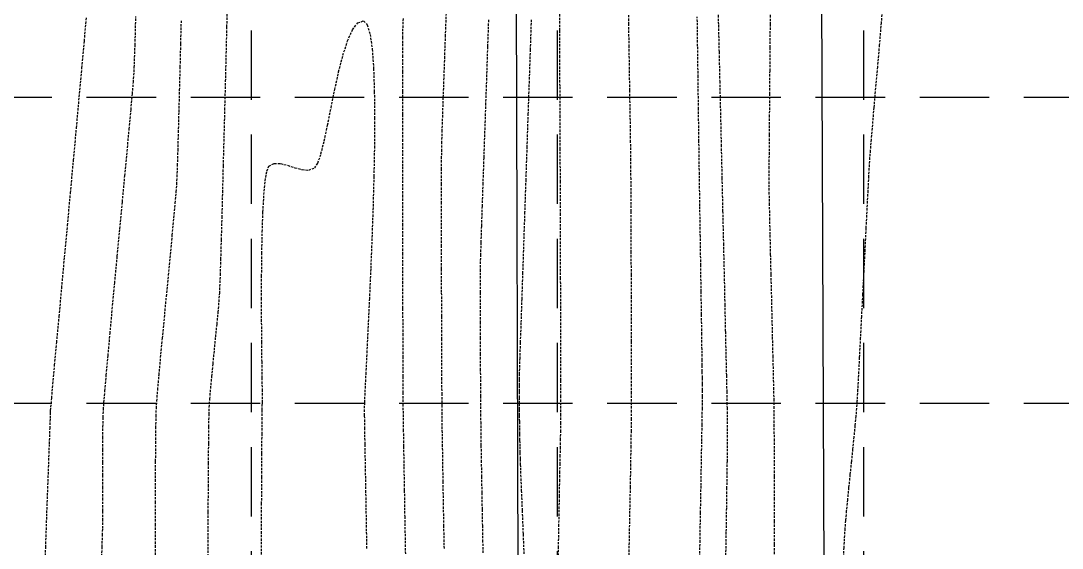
# Model space of a CAD drawing. Header units: inches. Extents: x 7994 to 10114, y 11164 to 12491.
# Drawn here: x 9889.2 to 10001.7, y 12208.6 to 12265.6 of the extents above; entities that cross this region are included whole.
import ezdxf

# ---------------------------------------------------------------- set-up
doc = ezdxf.new("R2010")
doc.units = ezdxf.units.IN
doc.header["$MEASUREMENT"] = 0
doc.linetypes.add('HIDDEN', pattern=[0.375, 0.25, -0.125])
doc.linetypes.add('x4227topo$0$HIDDEN', pattern=[0.375, 0.25, -0.125])
for name, color, linetype in [('CONTOURS', 43, 'x4227topo$0$HIDDEN'), ('GRID', 254, 'HIDDEN'), ('x4227 lots$0$p-row', 5, 'Continuous'), ('x4227topo$0$C-ROAD', 12, 'Continuous')]:
    doc.layers.add(name, color=color, linetype=linetype)

msp = doc.modelspace()

# ---------------------------------------------------------------- linework, layer by layer
at = {"layer": 'CONTOURS', "color": 43}
for p, q in [((9911.48, 12264.9, 1235), (9911.55, 12267.57, 1235)), ((9954.89, 12265.18, 1237), (9954.86, 12267.57, 1237)), ((9964.51, 12267.65, 1236), (9964.57, 12265.09, 1236)), ((9970.17, 12267.65, 1237), (9970.15, 12265.19, 1237)), ((9982.36, 12267.72, 1238), (9982.15, 12265.35, 1238)), ((9935.15, 12266.36, 1236), (9935.06, 12264.01, 1236)), ((9947.44, 12264.51, 1238), (9947.43, 12267.04, 1238)), ((9896.08, 12263.37, 1238), (9896.31, 12265.92, 1238)), ((9901.6, 12264.42, 1237), (9901.64, 12266.03, 1237)), ((9906.5, 12263.08, 1236), (9906.56, 12265.55, 1236)), ((9925.04, 12264.58, 1234), (9925.62, 12265.34, 1234)), ((9925.62, 12265.34, 1234), (9926.25, 12265.55, 1234)), ((9926.25, 12265.55, 1234), (9926.64, 12265.13, 1234)), ((9926.64, 12265.13, 1234), (9926.95, 12264.09, 1234)), ((9930.5, 12265.81, 1235), (9930.46, 12264.7, 1235)), ((9939.73, 12265.65, 1237), (9939.63, 12262.74, 1237)), ((9944.34, 12265.66, 1238), (9944.24, 12262.45, 1238)), ((9954.93, 12262.75, 1237), (9954.89, 12265.18, 1237)), ((9962.33, 12262.83, 1236), (9962.29, 12265.99, 1236)), ((9964.57, 12265.09, 1236), (9964.64, 12262.19, 1236)), ((9970.15, 12265.19, 1237), (9970.13, 12262.67, 1237)), ((9982.15, 12265.35, 1238), (9981.95, 12262.94, 1238)), ((9901.56, 12262.93, 1237), (9901.6, 12264.42, 1237)), ((9911.41, 12262.02, 1235), (9911.48, 12264.9, 1235)), ((9924.51, 12263.38, 1234), (9925.04, 12264.58, 1234)), ((9926.95, 12264.09, 1234), (9927.17, 12262.48, 1234)), ((9930.46, 12264.7, 1235), (9930.44, 12263.78, 1235)), ((9935.06, 12264.01, 1236), (9934.98, 12261.67, 1236)), ((9947.45, 12261.64, 1238), (9947.44, 12264.51, 1238)), ((9895.82, 12260.48, 1238), (9896.08, 12263.37, 1238)), ((9901.51, 12261.6, 1237), (9901.56, 12262.93, 1237)), ((9906.44, 12260.56, 1236), (9906.5, 12263.08, 1236)), ((9924.01, 12261.83, 1234), (9924.51, 12263.38, 1234)), ((9930.44, 12263.05, 1235), (9930.43, 12261.79, 1235)), ((9930.44, 12263.78, 1235), (9930.44, 12263.05, 1235)), ((9939.63, 12262.74, 1237), (9939.53, 12259.72, 1237)), ((9954.97, 12260.35, 1237), (9954.93, 12262.75, 1237)), ((9962.38, 12259.49, 1236), (9962.33, 12262.83, 1236)), ((9970.13, 12262.67, 1237), (9970.11, 12260.15, 1237)), ((9981.95, 12262.94, 1238), (9981.74, 12260.57, 1238)), ((9901.47, 12260.5, 1237), (9901.51, 12261.6, 1237)), ((9911.34, 12259.02, 1235), (9911.41, 12262.02, 1235)), ((9923.55, 12260.04, 1234), (9924.01, 12261.83, 1234)), ((9927.17, 12262.48, 1234), (9927.32, 12260.39, 1234)), ((9930.43, 12261.79, 1235), (9930.43, 12260.05, 1235)), ((9934.98, 12261.67, 1236), (9934.9, 12259.39, 1236)), ((9944.24, 12262.45, 1238), (9944.12, 12259.05, 1238)), ((9947.46, 12258.51, 1238), (9947.45, 12261.64, 1238)), ((9964.64, 12262.19, 1236), (9964.71, 12259.03, 1236)), ((9895.53, 12257.33, 1238), (9895.82, 12260.48, 1238)), ((9901.43, 12259.67, 1237), (9901.47, 12260.5, 1237)), ((9906.37, 12258.08, 1236), (9906.44, 12260.56, 1236)), ((9981.74, 12260.57, 1238), (9981.54, 12258.3, 1238)), ((9901.38, 12258.92, 1237), (9901.43, 12259.67, 1237)), ((9923.13, 12258.12, 1234), (9923.55, 12260.04, 1234)), ((9927.32, 12260.39, 1234), (9927.4, 12257.89, 1234)), ((9930.43, 12260.05, 1235), (9930.43, 12257.92, 1235)), ((9934.9, 12259.39, 1236), (9934.82, 12257.26, 1236)), ((9939.53, 12259.72, 1237), (9939.42, 12256.67, 1237)), ((9955, 12258.06, 1237), (9954.97, 12260.35, 1237)), ((9962.42, 12256.03, 1236), (9962.38, 12259.49, 1236)), ((9970.11, 12260.15, 1237), (9970.09, 12257.7, 1237)), ((9901.27, 12257.66, 1237), (9901.38, 12258.92, 1237)), ((9911.26, 12255.95, 1235), (9911.34, 12259.02, 1235)), ((9944.12, 12259.05, 1238), (9944, 12255.53, 1238)), ((9947.48, 12255.17, 1238), (9947.46, 12258.51, 1238)), ((9964.71, 12259.03, 1236), (9964.79, 12255.65, 1236)), ((9981.54, 12258.3, 1238), (9981.36, 12256.19, 1238)), ((9895.23, 12253.99, 1238), (9895.53, 12257.33, 1238)), ((9901.12, 12255.95, 1237), (9901.27, 12257.66, 1237)), ((9906.31, 12255.71, 1236), (9906.37, 12258.08, 1236)), ((9922.73, 12256.17, 1234), (9923.13, 12258.12, 1234)), ((9927.4, 12257.89, 1234), (9927.43, 12255.07, 1234)), ((9930.43, 12257.92, 1235), (9930.43, 12255.45, 1235)), ((9934.82, 12257.26, 1236), (9934.76, 12255.35, 1236)), ((9955.04, 12255.93, 1237), (9955, 12258.06, 1237)), ((9970.09, 12257.7, 1237), (9970.07, 12255.37, 1237)), ((9900.92, 12253.86, 1237), (9901.12, 12255.95, 1237)), ((9911.18, 12252.88, 1235), (9911.26, 12255.95, 1235)), ((9922.35, 12254.29, 1234), (9922.73, 12256.17, 1234)), ((9939.42, 12256.67, 1237), (9939.32, 12253.65, 1237)), ((9955.07, 12254.04, 1237), (9955.04, 12255.93, 1237)), ((9962.47, 12252.51, 1236), (9962.42, 12256.03, 1236)), ((9981.36, 12256.19, 1238), (9981.2, 12254.32, 1238)), ((9906.25, 12253.52, 1236), (9906.31, 12255.71, 1236)), ((9927.43, 12255.07, 1234), (9927.41, 12252, 1234)), ((9930.43, 12255.45, 1235), (9930.43, 12252.72, 1235)), ((9934.76, 12255.35, 1236), (9934.7, 12253.73, 1236)), ((9944, 12255.53, 1238), (9943.88, 12251.95, 1238)), ((9947.49, 12251.7, 1238), (9947.48, 12255.17, 1238)), ((9964.79, 12255.65, 1236), (9964.87, 12252.15, 1236)), ((9970.07, 12255.37, 1237), (9970.05, 12253.23, 1237)), ((9894.91, 12250.52, 1238), (9895.23, 12253.99, 1238)), ((9900.7, 12251.46, 1237), (9900.92, 12253.86, 1237)), ((9921.99, 12252.6, 1234), (9922.35, 12254.29, 1234)), ((9934.7, 12253.73, 1236), (9934.67, 12252.48, 1236)), ((9955.09, 12252.46, 1237), (9955.07, 12254.04, 1237)), ((9981.2, 12254.32, 1238), (9981.07, 12252.75, 1238)), ((9906.2, 12251.57, 1236), (9906.25, 12253.52, 1236)), ((9911.1, 12249.88, 1235), (9911.18, 12252.88, 1235)), ((9921.64, 12251.19, 1234), (9921.99, 12252.6, 1234)), ((9930.43, 12252.72, 1235), (9930.44, 12249.79, 1235)), ((9939.32, 12253.65, 1237), (9939.22, 12250.74, 1237)), ((9970.05, 12253.23, 1237), (9970.04, 12251.34, 1237)), ((9981.07, 12252.75, 1238), (9980.97, 12251.55, 1238)), ((9900.45, 12248.82, 1237), (9900.7, 12251.46, 1237)), ((9906.15, 12249.94, 1236), (9906.2, 12251.57, 1236)), ((9927.41, 12252, 1234), (9927.35, 12248.75, 1234)), ((9934.65, 12251.67, 1236), (9934.64, 12250.87, 1236)), ((9934.67, 12252.48, 1236), (9934.65, 12251.67, 1236)), ((9943.88, 12251.95, 1238), (9943.76, 12248.38, 1238)), ((9947.5, 12248.15, 1238), (9947.49, 12251.7, 1238)), ((9955.11, 12251.24, 1237), (9955.09, 12252.46, 1237)), ((9962.52, 12249, 1236), (9962.47, 12252.51, 1236)), ((9964.87, 12252.15, 1236), (9964.95, 12248.57, 1236)), ((9980.97, 12251.55, 1238), (9980.91, 12250.78, 1238)), ((9894.58, 12246.98, 1238), (9894.91, 12250.52, 1238)), ((9921.3, 12250.18, 1234), (9921.64, 12251.19, 1234)), ((9934.64, 12250.87, 1236), (9934.64, 12249.61, 1236)), ((9939.22, 12250.74, 1237), (9939.12, 12248.01, 1237)), ((9955.12, 12250.47, 1237), (9955.11, 12251.24, 1237)), ((9955.12, 12249.69, 1237), (9955.12, 12250.47, 1237)), ((9970.04, 12251.34, 1237), (9970.03, 12249.77, 1237)), ((9980.91, 12250.78, 1238), (9980.86, 12250, 1238)), ((9906.1, 12248.69, 1236), (9906.15, 12249.94, 1236)), ((9911.03, 12247, 1235), (9911.1, 12249.88, 1235)), ((9915.61, 12248.27, 1234), (9915.79, 12249.33, 1234)), ((9915.79, 12249.33, 1234), (9916.01, 12249.85, 1234)), ((9916.01, 12249.85, 1234), (9916.59, 12250.14, 1234)), ((9916.59, 12250.14, 1234), (9917.28, 12250.14, 1234)), ((9917.28, 12250.14, 1234), (9918.04, 12249.95, 1234)), ((9918.04, 12249.95, 1234), (9918.82, 12249.69, 1234)), ((9918.82, 12249.69, 1234), (9919.6, 12249.48, 1234)), ((9919.6, 12249.48, 1234), (9920.32, 12249.43, 1234)), ((9920.32, 12249.43, 1234), (9920.96, 12249.66, 1234)), ((9920.96, 12249.66, 1234), (9921.3, 12250.18, 1234)), ((9930.44, 12249.79, 1235), (9930.44, 12246.73, 1235)), ((9934.64, 12249.61, 1236), (9934.63, 12247.94, 1236)), ((9955.13, 12248.47, 1237), (9955.12, 12249.69, 1237)), ((9970.03, 12249.77, 1237), (9970.02, 12248.59, 1237)), ((9980.86, 12250, 1238), (9980.79, 12248.78, 1238)), ((9900.19, 12246.01, 1237), (9900.45, 12248.82, 1237)), ((9906.07, 12247.91, 1236), (9906.1, 12248.69, 1236)), ((9915.48, 12246.78, 1234), (9915.61, 12248.27, 1234)), ((9927.35, 12248.75, 1234), (9927.26, 12245.4, 1234)), ((9943.76, 12248.38, 1238), (9943.64, 12244.88, 1238)), ((9947.51, 12244.6, 1238), (9947.5, 12248.15, 1238)), ((9955.14, 12246.87, 1237), (9955.13, 12248.47, 1237)), ((9962.57, 12245.56, 1236), (9962.52, 12249, 1236)), ((9964.95, 12248.57, 1236), (9965.03, 12244.99, 1236)), ((9970.02, 12248.59, 1237), (9970.02, 12247.84, 1237)), ((9980.79, 12248.78, 1238), (9980.71, 12247.19, 1238)), ((9894.26, 12243.46, 1238), (9894.58, 12246.98, 1238)), ((9905.9, 12245.87, 1236), (9906.01, 12247.1, 1236)), ((9906.01, 12247.1, 1236), (9906.07, 12247.91, 1236)), ((9910.96, 12244.33, 1235), (9911.03, 12247, 1235)), ((9934.63, 12247.94, 1236), (9934.63, 12245.95, 1236)), ((9939.12, 12248.01, 1237), (9939.04, 12245.53, 1237)), ((9970.02, 12247.84, 1237), (9970.03, 12247.04, 1237)), ((9970.03, 12247.04, 1237), (9970.06, 12245.82, 1237)), ((9980.71, 12247.19, 1238), (9980.61, 12245.3, 1238)), ((9899.92, 12243.1, 1237), (9900.19, 12246.01, 1237)), ((9905.76, 12244.28, 1236), (9905.9, 12245.87, 1236)), ((9915.37, 12244.92, 1234), (9915.48, 12246.78, 1234)), ((9930.44, 12246.73, 1235), (9930.45, 12243.59, 1235)), ((9934.63, 12245.95, 1236), (9934.63, 12243.7, 1236)), ((9955.15, 12244.97, 1237), (9955.14, 12246.87, 1237)), ((9970.06, 12245.82, 1237), (9970.09, 12244.24, 1237)), ((9915.3, 12242.77, 1234), (9915.37, 12244.92, 1234)), ((9927.26, 12245.4, 1234), (9927.14, 12242.04, 1234)), ((9939.04, 12245.53, 1237), (9938.97, 12243.37, 1237)), ((9943.64, 12244.88, 1238), (9943.53, 12241.52, 1238)), ((9955.15, 12242.83, 1237), (9955.15, 12244.97, 1237)), ((9962.62, 12242.26, 1236), (9962.57, 12245.56, 1236)), ((9965.03, 12244.99, 1236), (9965.11, 12241.48, 1236)), ((9980.61, 12245.3, 1238), (9980.5, 12243.17, 1238)), ((9905.58, 12242.41, 1236), (9905.76, 12244.28, 1236)), ((9910.89, 12241.91, 1235), (9910.96, 12244.33, 1235)), ((9930.45, 12243.59, 1235), (9930.45, 12240.46, 1235)), ((9934.63, 12243.7, 1236), (9934.64, 12241.27, 1236)), ((9947.52, 12241.1, 1238), (9947.51, 12244.6, 1238)), ((9970.09, 12244.24, 1237), (9970.13, 12242.39, 1237)), ((9893.94, 12240.01, 1238), (9894.26, 12243.46, 1238)), ((9899.64, 12240.15, 1237), (9899.92, 12243.1, 1237)), ((9915.25, 12240.44, 1234), (9915.3, 12242.77, 1234)), ((9938.97, 12243.37, 1237), (9938.91, 12241.61, 1237)), ((9955.16, 12240.52, 1237), (9955.15, 12242.83, 1237)), ((9980.5, 12243.17, 1238), (9980.39, 12240.86, 1238)), ((9905.39, 12240.32, 1236), (9905.58, 12242.41, 1236)), ((9910.83, 12239.81, 1235), (9910.89, 12241.91, 1235)), ((9927.14, 12242.04, 1234), (9927.01, 12238.73, 1234)), ((9938.91, 12241.61, 1237), (9938.87, 12240.31, 1237)), ((9943.53, 12241.52, 1238), (9943.42, 12238.37, 1238)), ((9962.67, 12239.16, 1236), (9962.62, 12242.26, 1236)), ((9965.11, 12241.48, 1236), (9965.19, 12238.1, 1236)), ((9970.13, 12242.39, 1237), (9970.18, 12240.33, 1237)), ((9905.17, 12238.09, 1236), (9905.39, 12240.32, 1236)), ((9915.23, 12237.99, 1234), (9915.25, 12240.44, 1234)), ((9930.45, 12240.46, 1235), (9930.46, 12237.4, 1235)), ((9934.64, 12241.27, 1236), (9934.64, 12238.74, 1236)), ((9938.87, 12240.31, 1237), (9938.85, 12239.55, 1237)), ((9947.53, 12237.73, 1238), (9947.52, 12241.1, 1238)), ((9955.17, 12238.11, 1237), (9955.16, 12240.52, 1237)), ((9970.18, 12240.33, 1237), (9970.23, 12238.14, 1237)), ((9980.39, 12240.86, 1238), (9980.27, 12238.46, 1238)), ((9893.64, 12236.72, 1238), (9893.94, 12240.01, 1238)), ((9899.36, 12237.24, 1237), (9899.64, 12240.15, 1237)), ((9910.78, 12238.11, 1235), (9910.83, 12239.81, 1235)), ((9938.85, 12239.55, 1237), (9938.84, 12238.71, 1237)), ((9962.71, 12236.32, 1236), (9962.67, 12239.16, 1236)), ((9904.95, 12235.79, 1236), (9905.17, 12238.09, 1236)), ((9910.73, 12236.87, 1235), (9910.78, 12238.11, 1235)), ((9915.22, 12235.51, 1234), (9915.23, 12237.99, 1234)), ((9927.01, 12238.73, 1234), (9926.87, 12235.55, 1234)), ((9934.64, 12238.74, 1236), (9934.64, 12236.16, 1236)), ((9938.84, 12238.71, 1237), (9938.84, 12237.59, 1237)), ((9943.42, 12238.37, 1238), (9943.32, 12235.49, 1238)), ((9955.18, 12235.66, 1237), (9955.17, 12238.11, 1237)), ((9965.19, 12238.1, 1236), (9965.26, 12234.92, 1236)), ((9970.23, 12238.14, 1237), (9970.29, 12235.87, 1237)), ((9980.27, 12238.46, 1238), (9980.14, 12236.02, 1238)), ((9899.1, 12234.43, 1237), (9899.36, 12237.24, 1237)), ((9910.7, 12236.14, 1235), (9910.73, 12236.87, 1235)), ((9930.46, 12237.4, 1235), (9930.46, 12234.47, 1235)), ((9938.84, 12237.59, 1237), (9938.84, 12236.22, 1237)), ((9947.54, 12234.54, 1238), (9947.53, 12237.73, 1238)), ((9893.36, 12233.63, 1238), (9893.64, 12236.72, 1238)), ((9904.73, 12233.5, 1236), (9904.95, 12235.79, 1236)), ((9910.63, 12235.22, 1235), (9910.7, 12236.14, 1235)), ((9934.64, 12236.16, 1236), (9934.65, 12233.63, 1236)), ((9938.84, 12236.22, 1237), (9938.83, 12234.68, 1237)), ((9962.75, 12233.82, 1236), (9962.71, 12236.32, 1236)), ((9970.29, 12235.87, 1237), (9970.34, 12233.6, 1237)), ((9980.14, 12236.02, 1238), (9980.02, 12233.62, 1238)), ((9910.54, 12234.09, 1235), (9910.63, 12235.22, 1235)), ((9915.23, 12233.08, 1234), (9915.22, 12235.51, 1234)), ((9926.87, 12235.55, 1234), (9926.73, 12232.58, 1234)), ((9938.83, 12234.68, 1237), (9938.84, 12233.02, 1237)), ((9943.32, 12235.49, 1238), (9943.24, 12232.94, 1238)), ((9955.19, 12233.25, 1237), (9955.18, 12235.66, 1237)), ((9965.26, 12234.92, 1236), (9965.32, 12232, 1236)), ((9893.1, 12230.83, 1238), (9893.36, 12233.63, 1238)), ((9898.86, 12231.79, 1237), (9899.1, 12234.43, 1237)), ((9904.52, 12231.27, 1236), (9904.73, 12233.5, 1236)), ((9910.41, 12232.8, 1235), (9910.54, 12234.09, 1235)), ((9930.46, 12234.47, 1235), (9930.47, 12231.73, 1235)), ((9934.65, 12233.63, 1236), (9934.66, 12231.2, 1236)), ((9947.55, 12231.6, 1238), (9947.54, 12234.54, 1238)), ((9962.78, 12231.7, 1236), (9962.75, 12233.82, 1236)), ((9970.34, 12233.6, 1237), (9970.39, 12231.4, 1237)), ((9980.02, 12233.62, 1238), (9979.9, 12231.31, 1238)), ((9910.27, 12231.41, 1235), (9910.41, 12232.8, 1235)), ((9915.25, 12230.8, 1234), (9915.23, 12233.08, 1234)), ((9926.73, 12232.58, 1234), (9926.6, 12229.9, 1234)), ((9938.84, 12233.02, 1237), (9938.84, 12231.3, 1237)), ((9943.24, 12232.94, 1238), (9943.16, 12230.8, 1238)), ((9955.19, 12230.94, 1237), (9955.19, 12233.25, 1237)), ((9898.64, 12229.39, 1237), (9898.86, 12231.79, 1237)), ((9904.32, 12229.18, 1236), (9904.52, 12231.27, 1236)), ((9910.13, 12229.97, 1235), (9910.27, 12231.41, 1235)), ((9930.47, 12231.73, 1235), (9930.48, 12229.27, 1235)), ((9934.66, 12231.2, 1236), (9934.66, 12228.95, 1236)), ((9938.84, 12231.3, 1237), (9938.84, 12229.59, 1237)), ((9947.55, 12228.98, 1238), (9947.55, 12231.6, 1238)), ((9962.8, 12230.05, 1236), (9962.78, 12231.7, 1236)), ((9965.32, 12232, 1236), (9965.38, 12229.41, 1236)), ((9970.39, 12231.4, 1237), (9970.44, 12229.34, 1237)), ((9979.9, 12231.31, 1238), (9979.79, 12229.18, 1238)), ((9892.87, 12228.38, 1238), (9893.1, 12230.83, 1238)), ((9915.27, 12228.73, 1234), (9915.25, 12230.8, 1234)), ((9943.16, 12230.8, 1238), (9943.11, 12229.12, 1238)), ((9955.2, 12228.8, 1237), (9955.19, 12230.94, 1237)), ((9898.45, 12227.3, 1237), (9898.64, 12229.39, 1237)), ((9904.15, 12227.31, 1236), (9904.32, 12229.18, 1236)), ((9909.98, 12228.52, 1235), (9910.13, 12229.97, 1235)), ((9926.6, 12229.9, 1234), (9926.48, 12227.58, 1234)), ((9930.48, 12229.27, 1235), (9930.48, 12227.14, 1235)), ((9934.66, 12228.95, 1236), (9934.67, 12226.96, 1236)), ((9938.84, 12229.59, 1237), (9938.85, 12227.93, 1237)), ((9943.11, 12229.12, 1238), (9943.07, 12227.98, 1238)), ((9947.56, 12226.74, 1238), (9947.55, 12228.98, 1238)), ((9962.82, 12228.91, 1236), (9962.8, 12230.05, 1236)), ((9965.38, 12229.41, 1236), (9965.43, 12227.23, 1236)), ((9970.44, 12229.34, 1237), (9970.49, 12227.49, 1237)), ((9979.79, 12229.18, 1238), (9979.7, 12227.29, 1238)), ((9892.69, 12226.35, 1238), (9892.87, 12228.38, 1238)), ((9909.85, 12227.13, 1235), (9909.98, 12228.52, 1235)), ((9915.29, 12226.98, 1234), (9915.27, 12228.73, 1234)), ((9938.85, 12227.93, 1237), (9938.86, 12226.39, 1237)), ((9943.07, 12227.98, 1238), (9943.06, 12227.43, 1238)), ((9955.2, 12226.89, 1237), (9955.2, 12228.8, 1237)), ((9962.82, 12228.36, 1236), (9962.82, 12228.91, 1236)), ((9962.83, 12227.69, 1236), (9962.82, 12228.36, 1236)), ((9898.3, 12225.59, 1237), (9898.45, 12227.3, 1237)), ((9904.01, 12225.72, 1236), (9904.15, 12227.31, 1236)), ((9909.73, 12225.84, 1235), (9909.85, 12227.13, 1235)), ((9915.31, 12225.61, 1234), (9915.29, 12226.98, 1234)), ((9926.48, 12227.58, 1234), (9926.39, 12225.7, 1234)), ((9930.48, 12227.14, 1235), (9930.49, 12225.4, 1235)), ((9934.67, 12226.96, 1236), (9934.68, 12225.29, 1236)), ((9943.06, 12227.43, 1238), (9943.05, 12226.78, 1238)), ((9943.05, 12226.78, 1238), (9943.05, 12226.13, 1238)), ((9947.56, 12224.95, 1238), (9947.56, 12226.74, 1238)), ((9955.2, 12225.3, 1237), (9955.2, 12226.89, 1237)), ((9962.84, 12227.01, 1236), (9962.83, 12227.69, 1236)), ((9962.84, 12226.34, 1236), (9962.84, 12227.01, 1236)), ((9965.43, 12227.23, 1236), (9965.47, 12225.51, 1236)), ((9970.49, 12227.49, 1237), (9970.52, 12225.92, 1237)), ((9979.7, 12227.29, 1238), (9979.61, 12225.7, 1238)), ((9892.55, 12224.81, 1238), (9892.69, 12226.35, 1238)), ((9898.19, 12224.32, 1237), (9898.3, 12225.59, 1237)), ((9903.91, 12224.49, 1236), (9904.01, 12225.72, 1236)), ((9909.63, 12224.71, 1235), (9909.73, 12225.84, 1235)), ((9915.33, 12224.71, 1234), (9915.31, 12225.61, 1234)), ((9926.39, 12225.7, 1234), (9926.33, 12224.34, 1234)), ((9938.86, 12226.39, 1237), (9938.86, 12225.02, 1237)), ((9943.05, 12226.13, 1238), (9943.05, 12225.48, 1238)), ((9962.84, 12225.67, 1236), (9962.84, 12226.34, 1236)), ((9962.84, 12224.99, 1236), (9962.84, 12225.67, 1236)), ((9970.52, 12225.92, 1237), (9970.55, 12224.7, 1237)), ((9979.61, 12225.7, 1238), (9979.54, 12224.48, 1238)), ((9892.46, 12223.82, 1238), (9892.55, 12224.81, 1238)), ((9903.86, 12223.68, 1236), (9903.91, 12224.49, 1236)), ((9909.57, 12223.79, 1235), (9909.63, 12224.71, 1235)), ((9915.33, 12224.37, 1234), (9915.33, 12224.71, 1234)), ((9930.49, 12225.4, 1235), (9930.49, 12224.14, 1235)), ((9934.68, 12225.29, 1236), (9934.68, 12224.03, 1236)), ((9938.86, 12225.02, 1237), (9938.87, 12223.89, 1237)), ((9943.05, 12225.48, 1238), (9943.05, 12224.84, 1238)), ((9943.05, 12224.84, 1238), (9943.05, 12224.19, 1238)), ((9947.56, 12223.67, 1238), (9947.56, 12224.95, 1238)), ((9955.2, 12224.08, 1237), (9955.2, 12225.3, 1237)), ((9962.84, 12224.32, 1236), (9962.84, 12224.99, 1236)), ((9965.47, 12225.51, 1236), (9965.49, 12224.33, 1236)), ((9970.55, 12224.7, 1237), (9970.56, 12223.89, 1237)), ((9979.54, 12224.48, 1238), (9979.49, 12223.7, 1238)), ((9892.42, 12223.46, 1238), (9892.46, 12223.82, 1238)), ((9892.42, 12223.3, 1238), (9892.42, 12223.46, 1238)), ((9898.11, 12222.73, 1237), (9898.14, 12223.57, 1237)), ((9898.14, 12223.57, 1237), (9898.19, 12224.32, 1237)), ((9903.83, 12222.86, 1236), (9903.86, 12223.68, 1236)), ((9909.55, 12223.03, 1235), (9909.57, 12223.79, 1235)), ((9915.28, 12222.51, 1234), (9915.29, 12223.53, 1234)), ((9915.29, 12223.9, 1234), (9915.3, 12224.06, 1234)), ((9915.29, 12223.53, 1234), (9915.29, 12223.9, 1234)), ((9915.3, 12224.06, 1234), (9915.32, 12224.22, 1234)), ((9915.32, 12224.22, 1234), (9915.33, 12224.37, 1234)), ((9926.33, 12224.34, 1234), (9926.31, 12223.57, 1234)), ((9926.31, 12223.57, 1234), (9926.32, 12222.88, 1234)), ((9930.49, 12224.14, 1235), (9930.5, 12223.4, 1235)), ((9930.5, 12223.4, 1235), (9930.51, 12222.66, 1235)), ((9934.68, 12224.03, 1236), (9934.69, 12223.23, 1236)), ((9938.87, 12223.89, 1237), (9938.88, 12223.06, 1237)), ((9943.05, 12224.19, 1238), (9943.06, 12223.54, 1238)), ((9943.06, 12223.54, 1238), (9943.06, 12222.89, 1238)), ((9947.56, 12222.96, 1238), (9947.56, 12223.67, 1238)), ((9955.19, 12222.5, 1237), (9955.2, 12223.3, 1237)), ((9955.2, 12223.3, 1237), (9955.2, 12224.08, 1237)), ((9962.83, 12223.08, 1236), (9962.84, 12223.65, 1236)), ((9962.84, 12223.65, 1236), (9962.84, 12224.32, 1236)), ((9965.49, 12224.33, 1236), (9965.5, 12223.75, 1236)), ((9965.5, 12223.75, 1236), (9965.51, 12223.01, 1236)), ((9970.56, 12223.89, 1237), (9970.57, 12223.15, 1237)), ((9979.49, 12223.7, 1238), (9979.42, 12222.86, 1238)), ((9892.37, 12221.53, 1238), (9892.41, 12222.59, 1238)), ((9892.41, 12222.59, 1238), (9892.42, 12222.97, 1238)), ((9892.42, 12223.13, 1238), (9892.42, 12223.3, 1238)), ((9892.42, 12222.97, 1238), (9892.42, 12223.13, 1238)), ((9898.09, 12221.7, 1237), (9898.11, 12222.73, 1237)), ((9903.81, 12221.59, 1236), (9903.83, 12222.86, 1236)), ((9909.53, 12221.72, 1235), (9909.55, 12223.03, 1235)), ((9915.27, 12220.92, 1234), (9915.28, 12222.51, 1234)), ((9926.32, 12222.88, 1234), (9926.34, 12221.59, 1234)), ((9930.51, 12222.66, 1235), (9930.53, 12221.36, 1235)), ((9934.69, 12223.23, 1236), (9934.7, 12222.49, 1236)), ((9934.7, 12222.49, 1236), (9934.71, 12221.32, 1236)), ((9938.88, 12223.06, 1237), (9938.89, 12222.22, 1237)), ((9938.89, 12222.22, 1237), (9938.9, 12221.06, 1237)), ((9943.06, 12222.89, 1238), (9943.07, 12222.24, 1238)), ((9943.07, 12222.24, 1238), (9943.08, 12221.57, 1238)), ((9947.55, 12222.07, 1238), (9947.56, 12222.96, 1238)), ((9955.17, 12221.21, 1237), (9955.19, 12222.5, 1237)), ((9962.81, 12221.91, 1236), (9962.83, 12223.08, 1236)), ((9965.51, 12223.01, 1236), (9965.52, 12222.27, 1236)), ((9965.52, 12222.27, 1236), (9965.52, 12221.53, 1236)), ((9970.57, 12223.15, 1237), (9970.57, 12221.96, 1237)), ((9979.42, 12222.86, 1238), (9979.32, 12221.82, 1238)), ((9892.31, 12219.87, 1238), (9892.37, 12221.53, 1238)), ((9898.08, 12220.51, 1237), (9898.09, 12221.7, 1237)), ((9903.79, 12219.94, 1236), (9903.81, 12221.59, 1236)), ((9909.51, 12219.95, 1235), (9909.53, 12221.72, 1235)), ((9926.34, 12221.59, 1234), (9926.37, 12219.78, 1234)), ((9930.53, 12221.36, 1235), (9930.56, 12219.58, 1235)), ((9934.71, 12221.32, 1236), (9934.74, 12219.76, 1236)), ((9938.9, 12221.06, 1237), (9938.92, 12219.65, 1237)), ((9943.08, 12221.57, 1238), (9943.09, 12220.9, 1238)), ((9947.52, 12220.29, 1238), (9947.54, 12221.18, 1238)), ((9947.54, 12221.18, 1238), (9947.55, 12222.07, 1238)), ((9955.14, 12219.51, 1237), (9955.17, 12221.21, 1237)), ((9962.78, 12220.18, 1236), (9962.81, 12221.91, 1236)), ((9965.52, 12221.53, 1236), (9965.52, 12220.79, 1236)), ((9970.57, 12221.96, 1237), (9970.58, 12220.38, 1237)), ((9979.32, 12221.82, 1238), (9979.2, 12220.62, 1238)), ((9898.07, 12219.21, 1237), (9898.08, 12220.51, 1237)), ((9903.78, 12217.99, 1236), (9903.79, 12219.94, 1236)), ((9909.5, 12217.78, 1235), (9909.51, 12219.95, 1235)), ((9915.26, 12218.82, 1234), (9915.27, 12220.92, 1234)), ((9943.09, 12220.9, 1238), (9943.1, 12220.23, 1238)), ((9943.1, 12220.23, 1238), (9943.11, 12219.55, 1238)), ((9947.51, 12219.4, 1238), (9947.52, 12220.29, 1238)), ((9962.74, 12217.99, 1236), (9962.78, 12220.18, 1236)), ((9965.52, 12220.79, 1236), (9965.52, 12220.06, 1236)), ((9965.52, 12220.06, 1236), (9965.52, 12219.32, 1236)), ((9970.58, 12220.38, 1237), (9970.58, 12218.49, 1237)), ((9979.2, 12220.62, 1238), (9979.07, 12219.3, 1238)), ((9892.23, 12217.69, 1238), (9892.31, 12219.87, 1238)), ((9898.07, 12217.85, 1237), (9898.07, 12219.21, 1237)), ((9915.25, 12216.28, 1234), (9915.26, 12218.82, 1234)), ((9926.37, 12219.78, 1234), (9926.41, 12217.5, 1234)), ((9930.56, 12219.58, 1235), (9930.59, 12217.38, 1235)), ((9934.74, 12219.76, 1236), (9934.77, 12217.9, 1236)), ((9938.92, 12219.65, 1237), (9938.95, 12218.06, 1237)), ((9943.11, 12219.55, 1238), (9943.13, 12218.88, 1238)), ((9943.13, 12218.88, 1238), (9943.15, 12218.21, 1238)), ((9947.49, 12218.51, 1238), (9947.51, 12219.4, 1238)), ((9955.11, 12217.48, 1237), (9955.14, 12219.51, 1237)), ((9965.52, 12219.32, 1236), (9965.51, 12218.58, 1236)), ((9979.07, 12219.3, 1238), (9978.93, 12217.92, 1238)), ((9892.13, 12215.06, 1238), (9892.23, 12217.69, 1238)), ((9898.07, 12216.47, 1237), (9898.07, 12217.85, 1237)), ((9903.77, 12215.82, 1236), (9903.78, 12217.99, 1236)), ((9909.48, 12215.28, 1235), (9909.5, 12217.78, 1235)), ((9934.77, 12217.9, 1236), (9934.8, 12215.78, 1236)), ((9938.95, 12218.06, 1237), (9938.98, 12216.34, 1237)), ((9943.15, 12218.21, 1238), (9943.17, 12217.65, 1238)), ((9947.47, 12217.63, 1238), (9947.49, 12218.51, 1238)), ((9962.7, 12215.38, 1236), (9962.74, 12217.99, 1236)), ((9965.5, 12218, 1236), (9965.49, 12216.81, 1236)), ((9965.51, 12218.58, 1236), (9965.5, 12218, 1236)), ((9970.58, 12218.49, 1237), (9970.59, 12216.34, 1237)), ((9978.93, 12217.92, 1238), (9978.78, 12216.52, 1238)), ((9926.41, 12217.5, 1234), (9926.46, 12214.83, 1234)), ((9930.59, 12217.38, 1235), (9930.64, 12214.83, 1235)), ((9943.17, 12217.65, 1238), (9943.21, 12216.5, 1238)), ((9947.43, 12215.85, 1238), (9947.45, 12216.74, 1238)), ((9947.45, 12216.74, 1238), (9947.47, 12217.63, 1238)), ((9955.07, 12215.18, 1237), (9955.11, 12217.48, 1237)), ((9965.49, 12216.81, 1236), (9965.46, 12215.1, 1236)), ((9898.08, 12215.1, 1237), (9898.07, 12216.47, 1237)), ((9903.76, 12213.5, 1236), (9903.77, 12215.82, 1236)), ((9915.23, 12213.39, 1234), (9915.25, 12216.28, 1234)), ((9934.8, 12215.78, 1236), (9934.84, 12213.48, 1236)), ((9938.98, 12216.34, 1237), (9939.01, 12214.56, 1237)), ((9943.21, 12216.5, 1238), (9943.28, 12214.81, 1238)), ((9947.41, 12214.96, 1238), (9947.43, 12215.85, 1238)), ((9970.59, 12216.34, 1237), (9970.59, 12213.99, 1237)), ((9978.78, 12216.52, 1238), (9978.64, 12215.13, 1238)), ((9892.02, 12212.04, 1238), (9892.13, 12215.06, 1238)), ((9898.08, 12213.81, 1237), (9898.08, 12215.1, 1237)), ((9909.46, 12212.54, 1235), (9909.48, 12215.28, 1235)), ((9926.46, 12214.83, 1234), (9926.51, 12211.82, 1234)), ((9930.64, 12214.83, 1235), (9930.68, 12212.01, 1235)), ((9939.01, 12214.56, 1237), (9939.04, 12212.77, 1237)), ((9943.28, 12214.81, 1238), (9943.37, 12212.65, 1238)), ((9947.4, 12214.21, 1238), (9947.41, 12214.96, 1238)), ((9955.02, 12212.7, 1237), (9955.07, 12215.18, 1237)), ((9962.64, 12212.43, 1236), (9962.7, 12215.38, 1236)), ((9965.46, 12215.1, 1236), (9965.43, 12212.91, 1236)), ((9978.64, 12215.13, 1238), (9978.51, 12213.82, 1238)), ((9898.08, 12212.62, 1237), (9898.08, 12213.81, 1237)), ((9903.75, 12211.1, 1236), (9903.76, 12213.5, 1236)), ((9915.21, 12210.19, 1234), (9915.23, 12213.39, 1234)), ((9934.84, 12213.48, 1236), (9934.88, 12211.05, 1236)), ((9947.38, 12212.86, 1238), (9947.4, 12214.21, 1238)), ((9970.59, 12213.99, 1237), (9970.6, 12211.52, 1237)), ((9978.51, 12213.82, 1238), (9978.39, 12212.62, 1238)), ((9898.07, 12211.58, 1237), (9898.08, 12212.62, 1237)), ((9909.45, 12209.61, 1235), (9909.46, 12212.54, 1235)), ((9939.04, 12212.77, 1237), (9939.07, 12211.05, 1237)), ((9943.37, 12212.65, 1238), (9943.47, 12210.1, 1238)), ((9947.34, 12210.98, 1238), (9947.38, 12212.86, 1238)), ((9954.97, 12210.1, 1237), (9955.02, 12212.7, 1237)), ((9962.59, 12209.21, 1236), (9962.64, 12212.43, 1236)), ((9965.43, 12212.91, 1236), (9965.39, 12210.33, 1236)), ((9978.39, 12212.62, 1238), (9978.3, 12211.57, 1238)), ((9891.91, 12208.71, 1238), (9892.02, 12212.04, 1238)), ((9898.06, 12210.74, 1237), (9898.07, 12211.58, 1237)), ((9903.75, 12208.7, 1236), (9903.75, 12211.1, 1236)), ((9926.51, 12211.82, 1234), (9926.57, 12208.54, 1234)), ((9930.68, 12212.01, 1235), (9930.74, 12208.98, 1235)), ((9934.88, 12211.05, 1236), (9934.93, 12208.56, 1236)), ((9939.07, 12211.05, 1237), (9939.1, 12209.46, 1237)), ((9947.3, 12208.64, 1238), (9947.34, 12210.98, 1238)), ((9970.6, 12211.52, 1237), (9970.6, 12208.99, 1237)), ((9978.3, 12211.57, 1238), (9978.23, 12210.73, 1238)), ((9898, 12208.73, 1237), (9898.04, 12210.01, 1237)), ((9898.04, 12210.01, 1237), (9898.06, 12210.74, 1237)), ((9915.19, 12206.78, 1234), (9915.21, 12210.19, 1234)), ((9943.47, 12210.1, 1238), (9943.59, 12207.21, 1238)), ((9954.92, 12207.47, 1237), (9954.97, 12210.1, 1237)), ((9965.39, 12210.33, 1236), (9965.34, 12207.41, 1236)), ((9978.18, 12209.98, 1238), (9978.11, 12208.66, 1238)), ((9978.23, 12210.73, 1238), (9978.18, 12209.98, 1238)), ((9891.78, 12205.15, 1238), (9891.91, 12208.71, 1238)), ((9897.94, 12206.98, 1237), (9898, 12208.73, 1237)), ((9903.74, 12206.38, 1236), (9903.75, 12208.7, 1236)), ((9909.44, 12206.58, 1235), (9909.45, 12209.61, 1235)), ((9930.74, 12208.98, 1235), (9930.79, 12205.81, 1235)), ((9939.1, 12209.46, 1237), (9939.13, 12208.05, 1237)), ((9962.52, 12205.79, 1236), (9962.59, 12209.21, 1236)), ((9970.6, 12208.99, 1237), (9970.6, 12206.46, 1237)), ((9947.25, 12205.91, 1238), (9947.3, 12208.64, 1238)), ((9978.11, 12208.66, 1238), (9978.01, 12206.85, 1238))]:
    msp.add_line(p, q, dxfattribs=at)
at = {"layer": 'GRID', "color": 253, "linetype": 'HIDDEN', "ltscale": 30}
for p, q in [((9914.09, 12455.77), (9914.09, 11298)), ((9947.17, 12455.77), (9947.17, 11298)), ((9980.24, 12455.77), (9980.24, 11298)), ((8028.82, 12257.32), (10079.47, 12257.32)), ((8028.82, 12224.25), (10079.47, 12224.25))]:
    msp.add_line(p, q, dxfattribs=at)
at = {"layer": 'x4227 lots$0$p-row', "color": 7}
msp.add_line((9942.4, 12364.35), (9944.58, 11685.48), dxfattribs=at)
at = {"layer": 'x4227topo$0$C-ROAD', "color": 7}
msp.add_line((9977.22, 11906.62), (9975.12, 12418.77), dxfattribs=at)

doc.saveas('drawing.dxf')
